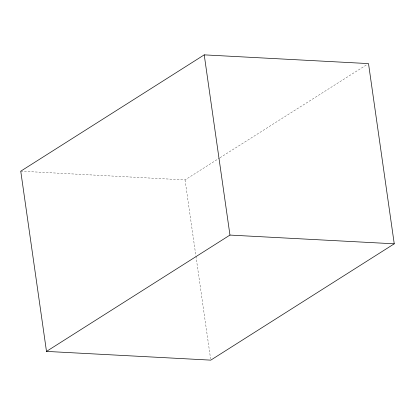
<?xml version="1.0" encoding="UTF-8"?>
<svg xmlns="http://www.w3.org/2000/svg" width="415" height="415" viewBox="0 0 415 415"><rect width="100%" height="100%" fill="white"/><g stroke="black" fill="none" stroke-linecap="round" stroke-linejoin="round"><path stroke-width="0.31" stroke-dasharray="2.08 1.56" d="M20.75 171.188L185.043 179.923L219.442 158.11M219.986 157.762L367.42 64.289M185.043 179.923L195.849 255.599M195.942 256.242L210.597 358.856"/><path stroke-width="0.62" d="M204.222 54.863L20.75 171.188L46.49 351.406L210.779 360.137L394.25 243.813L368.51 63.594L204.222 54.863L229.957 235.077L46.49 351.406M229.957 235.077L394.25 243.813"/></g></svg>
